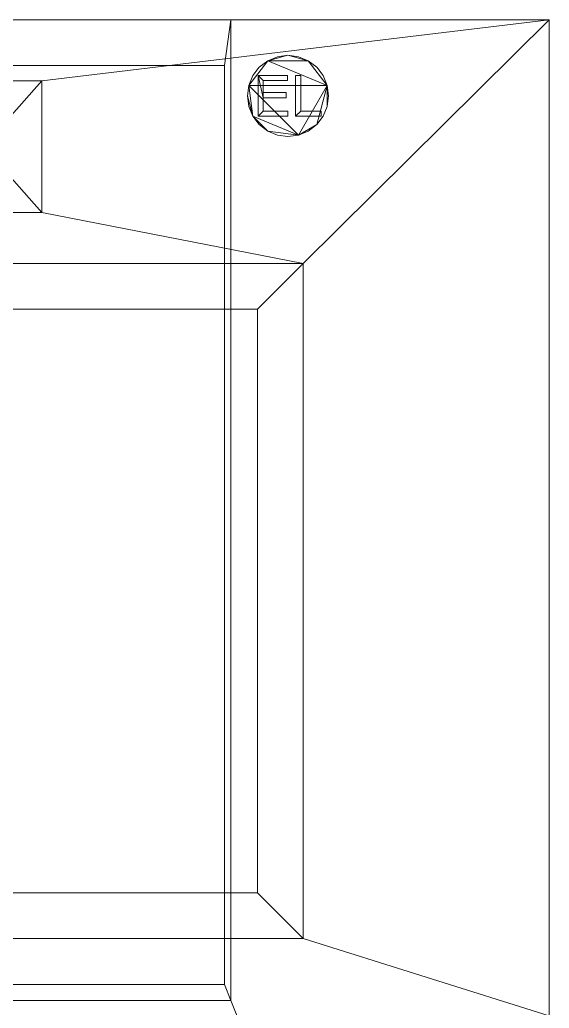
# Model space of a CAD drawing. Header units: millimetres. Extents: x -299 to 299, y -387 to 1.
# Drawn here: x 120.6 to 225, y -194.7 to 0 of the extents above; entities that cross this region are included whole.
import ezdxf

# ---------------------------------------------------------------- set-up
doc = ezdxf.new("R2010")
doc.units = ezdxf.units.MM
doc.layers.add('Q-SPCQ-____-OTLN', color=7, linetype='Continuous', lineweight=9)

# ---------------------------------------------------------------- blocks, each defined once
blk = doc.blocks.new('12533860_D_DAH1650_OBSW - 28H1650B_D_12533860_DAH1650_OBSW-352905-3D View 1')
at = {"layer": 'Q-SPCQ-____-OTLN', "color": 250, "true_color": 0x191919}
mesh = blk.add_polyface(dxfattribs=at)
corners = [(225, 0), (225, -196.23), (-225, -196.23), (-225, 0), (176.5, -48), (-176.5, -48), (-176.5, -181), (176.5, -181), (125, -12), (-125, -12), (-125, -38), (125, -38)]
mesh.append_faces([[corners[k] for k in face] for face in [(8, 0, 4, 11)]], dxfattribs={"vtx0": -1, "vtx1": -1, "vtx2": -1, "color": 250})
mesh.append_faces([[corners[k] for k in face] for face in [(1, 7, 4, 0), (0, 8, 9, 3), (5, 10, 11, 4)]], dxfattribs={"vtx0": -1, "vtx2": -1, "color": 250})
mesh.append_faces([[corners[k] for k in face] for face in [(9, 10, 5, 3)]], dxfattribs={"vtx1": -1, "vtx2": -1, "vtx3": -1, "color": 250})
mesh.append_faces([[corners[k] for k in face] for face in [(6, 7, 1, 2), (5, 6, 2, 3)]], dxfattribs={"vtx1": -1, "vtx3": -1, "color": 250})
mesh = blk.add_polyface(dxfattribs=at)
corners = [(225, 0, 420), (225, 0), (-225, 0), (-225, 0, 420), (-162.22, 0, 420), (-162.22, 0, 382.5), (162.22, 0, 382.5), (162.22, 0, 420)]
mesh.append_faces([[corners[k] for k in face] for face in [(5, 2, 3, 4)]], dxfattribs={"vtx0": -1, "color": 250})
mesh.append_faces([[corners[k] for k in face] for face in [(2, 5, 6)]], dxfattribs={"vtx0": -1, "vtx2": -1, "color": 250})
mesh.append_faces([[corners[k] for k in face] for face in [(6, 0, 1, 2)]], dxfattribs={"vtx0": -1, "vtx3": -1, "color": 250})
mesh.append_faces([[corners[k] for k in face] for face in [(7, 0, 6)]], dxfattribs={"vtx1": -1, "color": 250})
mesh = blk.add_polyface(dxfattribs=at)
corners = [(-162.22, -193.23, 382.5), (162.22, -193.23, 382.5), (162.22, 0, 382.5), (-162.22, 0, 382.5), (-160.96, -9, 382.5), (160.96, -9, 382.5), (160.96, -190.04, 382.5), (-160.96, -190.04, 382.5)]
mesh.append_faces([[corners[k] for k in face] for face in [(0, 7, 4, 3)]], dxfattribs={"vtx0": -1, "vtx2": -1, "color": 250})
mesh.append_faces([[corners[k] for k in face] for face in [(6, 7, 0, 1), (5, 6, 1, 2), (2, 3, 4, 5)]], dxfattribs={"vtx1": -1, "vtx3": -1, "color": 250})
mesh = blk.add_polyface(dxfattribs=at)
corners = [(162.22, -193.23, 382.5), (162.22, -193.23, 420), (162.22, 0, 420), (162.22, 0, 382.5)]
mesh.append_faces([[corners[k] for k in face] for face in [(3, 0, 1, 2)]], dxfattribs={"color": 250})
mesh = blk.add_polyface(dxfattribs=at)
corners = [(225, -349, 420), (225, -196.23), (225, 0), (225, 0, 420)]
mesh.append_faces([[corners[k] for k in face] for face in [(3, 0, 1, 2)]], dxfattribs={"color": 250})
mesh = blk.add_polyface(dxfattribs=at)
corners = [(225, -349, 420), (225, 0, 420), (162.22, 0, 420), (162.22, -193.23, 420), (-162.22, -193.23, 420), (-162.22, 0, 420), (-225, 0, 420), (-225, -349, 420)]
mesh.append_faces([[corners[k] for k in face] for face in [(7, 0, 3, 4)]], dxfattribs={"vtx1": -1, "vtx3": -1, "color": 250})
mesh.append_faces([[corners[k] for k in face] for face in [(1, 2, 3, 0)]], dxfattribs={"vtx2": -1, "color": 250})
mesh.append_faces([[corners[k] for k in face] for face in [(4, 5, 6, 7)]], dxfattribs={"vtx3": -1, "color": 250})
at = {"layer": 'Q-SPCQ-____-OTLN', "color": 1, "true_color": 0xff0000}
mesh = blk.add_polyface(dxfattribs=at)
corners = [(165.5, -15, 450), (165.77, -17.07, 450), (166.57, -19, 450), (167.84, -20.66, 450), (169.5, -21.93, 450), (171.43, -22.73, 450), (173.5, -23, 450), (175.57, -22.73, 450), (177.5, -21.93, 450), (179.16, -20.66, 450), (180.43, -19, 450), (181.23, -17.07, 450), (181.5, -15, 450), (181.23, -12.93, 450), (180.43, -11, 450), (179.16, -9.34, 450), (177.5, -8.07, 450), (175.57, -7.27, 450), (173.5, -7, 450), (171.43, -7.27, 450), (169.5, -8.07, 450), (167.84, -9.34, 450), (166.57, -11, 450), (165.77, -12.93, 450)]
mesh.append_faces([[corners[k] for k in face] for face in [(4, 2, 3), (13, 11, 12)]], dxfattribs={"vtx0": -1, "color": 1})
mesh.append_faces([[corners[k] for k in face] for face in [(7, 23, 2, 4), (20, 13, 16, 18), (13, 20, 23, 7)]], dxfattribs={"vtx0": -1, "vtx1": -1, "vtx2": -1, "vtx3": -1, "color": 1})
mesh.append_faces([[corners[k] for k in face] for face in [(22, 23, 20, 21), (19, 20, 18)]], dxfattribs={"vtx1": -1, "color": 1})
mesh.append_faces([[corners[k] for k in face] for face in [(5, 6, 7, 4), (0, 1, 2, 23), (16, 17, 18)]], dxfattribs={"vtx2": -1, "color": 1})
mesh.append_faces([[corners[k] for k in face] for face in [(7, 8, 9, 13), (9, 10, 11, 13)]], dxfattribs={"vtx2": -1, "vtx3": -1, "color": 1})
mesh.append_faces([[corners[k] for k in face] for face in [(13, 14, 15, 16)]], dxfattribs={"vtx3": -1, "color": 1})
mesh = blk.add_polyface(dxfattribs=at)
corners = [(165.5, -15, 420), (165.77, -12.93, 420), (166.57, -11, 420), (167.84, -9.34, 420), (169.5, -8.07, 420), (171.43, -7.27, 420), (173.5, -7, 420), (175.57, -7.27, 420), (177.5, -8.07, 420), (179.16, -9.34, 420), (180.43, -11, 420), (181.23, -12.93, 420), (181.5, -15, 420), (181.23, -17.07, 420), (180.43, -19, 420), (179.16, -20.66, 420), (177.5, -21.93, 420), (175.57, -22.73, 420), (173.5, -23, 420), (171.43, -22.73, 420), (169.5, -21.93, 420), (167.84, -20.66, 420), (166.57, -19, 420), (165.77, -17.07, 420)]
mesh.append_faces([[corners[k] for k in face] for face in [(15, 11, 13, 14)]], dxfattribs={"vtx0": -1, "vtx1": -1, "color": 1})
mesh.append_faces([[corners[k] for k in face] for face in [(4, 8, 11, 1), (17, 1, 11, 15)]], dxfattribs={"vtx0": -1, "vtx1": -1, "vtx2": -1, "vtx3": -1, "color": 1})
mesh.append_faces([[corners[k] for k in face] for face in [(22, 0, 1, 17)]], dxfattribs={"vtx0": -1, "vtx2": -1, "vtx3": -1, "color": 1})
mesh.append_faces([[corners[k] for k in face] for face in [(23, 0, 22), (19, 20, 17, 18)]], dxfattribs={"vtx1": -1, "color": 1})
mesh.append_faces([[corners[k] for k in face] for face in [(9, 10, 11, 8), (2, 3, 4, 1), (4, 5, 6), (15, 16, 17), (11, 12, 13)]], dxfattribs={"vtx2": -1, "color": 1})
mesh.append_faces([[corners[k] for k in face] for face in [(6, 7, 8, 4), (20, 21, 22, 17)]], dxfattribs={"vtx2": -1, "vtx3": -1, "color": 1})
mesh = blk.add_polyface(dxfattribs=at)
corners = [(165.5, -15, 450), (165.77, -12.93, 450), (166.57, -11, 450), (167.84, -9.34, 450), (169.5, -8.07, 450), (171.43, -7.27, 450), (173.5, -7, 450), (175.57, -7.27, 450), (177.5, -8.07, 450), (179.16, -9.34, 450), (180.43, -11, 450), (181.23, -12.93, 450), (181.5, -15, 450), (181.5, -15, 420), (181.23, -12.93, 420), (180.43, -11, 420), (179.16, -9.34, 420), (177.5, -8.07, 420), (175.57, -7.27, 420), (173.5, -7, 420), (171.43, -7.27, 420), (169.5, -8.07, 420), (167.84, -9.34, 420), (166.57, -11, 420), (165.77, -12.93, 420), (165.5, -15, 420)]
mesh.append_faces([[corners[k] for k in face] for face in [(13, 14, 11, 12), (0, 1, 24, 25)]], dxfattribs={"vtx1": -1, "color": 1})
mesh.append_faces([[corners[k] for k in face] for face in [(14, 15, 10, 11), (16, 17, 8, 9), (15, 16, 9, 10), (17, 18, 7, 8), (6, 7, 18, 19), (19, 20, 5, 6), (20, 21, 4, 5), (22, 23, 2, 3), (21, 22, 3, 4), (23, 24, 1, 2)]], dxfattribs={"vtx1": -1, "vtx3": -1, "color": 1})
at = {"layer": 'Q-SPCQ-____-OTLN', "color": 250, "true_color": 0x191919}
mesh = blk.add_polyface(dxfattribs=at)
corners = [(-160.96, -9, 332), (160.96, -9, 332), (160.96, -9, 382.5), (-160.96, -9, 382.5)]
mesh.append_faces([[corners[k] for k in face] for face in [(1, 2, 3, 0)]], dxfattribs={"color": 250})
mesh = blk.add_polyface(dxfattribs=at)
corners = [(160.96, -9, 332), (-160.96, -9, 332), (-160.96, -190.04, 332), (160.96, -190.04, 332)]
mesh.append_faces([[corners[k] for k in face] for face in [(0, 1, 2, 3)]], dxfattribs={"color": 250})
mesh = blk.add_polyface(dxfattribs=at)
corners = [(160.96, -9, 332), (160.96, -190.04, 332), (160.96, -190.04, 382.5), (160.96, -9, 382.5)]
mesh.append_faces([[corners[k] for k in face] for face in [(2, 3, 0, 1)]], dxfattribs={"color": 250})
at = {"layer": 'Q-SPCQ-____-OTLN', "color": 1, "true_color": 0xff0000}
mesh = blk.add_polyface(dxfattribs=at)
corners = [(167.6, -19, 450), (167.6, -10.96, 450), (173.37, -10.96, 450), (173.37, -11.97, 450), (168.6, -11.97, 450), (168.6, -14.35, 450), (173.12, -14.35, 450), (173.12, -15.36, 450), (168.6, -15.36, 450), (168.6, -18, 450), (173.5, -18, 450), (173.5, -19, 450)]
mesh.append_faces([[corners[k] for k in face] for face in [(1, 4, 5, 8)]], dxfattribs={"vtx0": -1, "vtx2": -1, "vtx3": -1, "color": 1})
mesh.append_faces([[corners[k] for k in face] for face in [(8, 9, 0, 1)]], dxfattribs={"vtx1": -1, "vtx3": -1, "color": 1})
mesh.append_faces([[corners[k] for k in face] for face in [(2, 3, 4, 1), (6, 7, 8, 5)]], dxfattribs={"vtx2": -1, "color": 1})
mesh.append_faces([[corners[k] for k in face] for face in [(9, 10, 11, 0)]], dxfattribs={"vtx3": -1, "color": 1})
mesh = blk.add_polyface(dxfattribs=at)
corners = [(167.6, -19, 451), (173.5, -19, 451), (173.5, -18, 451), (168.6, -18, 451), (168.6, -15.36, 451), (173.12, -15.36, 451), (173.12, -14.35, 451), (168.6, -14.35, 451), (168.6, -11.97, 451), (173.37, -11.97, 451), (173.37, -10.96, 451), (167.6, -10.96, 451)]
mesh.append_faces([[corners[k] for k in face] for face in [(3, 0, 1, 2)]], dxfattribs={"vtx0": -1, "color": 1})
mesh.append_faces([[corners[k] for k in face] for face in [(0, 3, 4, 11)]], dxfattribs={"vtx0": -1, "vtx2": -1, "color": 1})
mesh.append_faces([[corners[k] for k in face] for face in [(10, 11, 8, 9), (6, 7, 4, 5)]], dxfattribs={"vtx1": -1, "color": 1})
mesh.append_faces([[corners[k] for k in face] for face in [(7, 8, 11, 4)]], dxfattribs={"vtx1": -1, "vtx2": -1, "vtx3": -1, "color": 1})
mesh = blk.add_polyface(dxfattribs=at)
corners = [(167.6, -10.96, 451), (173.37, -10.96, 451), (173.37, -10.96, 450), (167.6, -10.96, 450)]
mesh.append_faces([[corners[k] for k in face] for face in [(0, 1, 2, 3)]], dxfattribs={"color": 1})
mesh = blk.add_polyface(dxfattribs=at)
corners = [(167.6, -19, 451), (167.6, -10.96, 451), (167.6, -10.96, 450), (167.6, -19, 450)]
mesh.append_faces([[corners[k] for k in face] for face in [(3, 0, 1, 2)]], dxfattribs={"color": 1})
mesh = blk.add_polyface(dxfattribs=at)
corners = [(175.01, -19, 450), (175.01, -10.96, 450), (176.01, -10.96, 450), (176.01, -18, 450), (180.03, -18, 450), (180.03, -19, 450)]
mesh.append_faces([[corners[k] for k in face] for face in [(1, 2, 3, 0)]], dxfattribs={"vtx2": -1, "color": 1})
mesh.append_faces([[corners[k] for k in face] for face in [(3, 4, 5, 0)]], dxfattribs={"vtx3": -1, "color": 1})
mesh = blk.add_polyface(dxfattribs=at)
corners = [(175.01, -19, 451), (180.03, -19, 451), (180.03, -18, 451), (176.01, -18, 451), (176.01, -10.96, 451), (175.01, -10.96, 451)]
mesh.append_faces([[corners[k] for k in face] for face in [(1, 2, 3, 0)]], dxfattribs={"vtx2": -1, "color": 1})
mesh.append_faces([[corners[k] for k in face] for face in [(3, 4, 5, 0)]], dxfattribs={"vtx3": -1, "color": 1})
mesh = blk.add_polyface(dxfattribs=at)
corners = [(175.01, -19, 451), (175.01, -10.96, 451), (175.01, -10.96, 450), (175.01, -19, 450)]
mesh.append_faces([[corners[k] for k in face] for face in [(3, 0, 1, 2)]], dxfattribs={"color": 1})
mesh = blk.add_polyface(dxfattribs=at)
corners = [(176.01, -10.96, 451), (176.01, -18, 451), (176.01, -18, 450), (176.01, -10.96, 450)]
mesh.append_faces([[corners[k] for k in face] for face in [(3, 0, 1, 2)]], dxfattribs={"color": 1})
at = {"layer": 'Q-SPCQ-____-OTLN', "color": 250, "true_color": 0x191919}
mesh = blk.add_polyface(dxfattribs=at)
corners = [(125, -12, 11), (-125, -12, 11), (-125, -12), (125, -12)]
mesh.append_faces([[corners[k] for k in face] for face in [(3, 0, 1, 2)]], dxfattribs={"color": 250})
mesh = blk.add_polyface(dxfattribs=at)
corners = [(125, -12, 11), (125, -38, 11), (-125, -38, 11), (-125, -12, 11)]
mesh.append_faces([[corners[k] for k in face] for face in [(0, 1, 2, 3)]], dxfattribs={"color": 250})
at = {"layer": 'Q-SPCQ-____-OTLN', "color": 8, "true_color": 0x7c7d7b}
mesh = blk.add_polyface(dxfattribs=at)
corners = [(125, -12), (125, -38), (-125, -38), (-125, -12), (-119, -31.2), (119, -31.2), (119, -18.8), (-119, -18.8)]
mesh.append_faces([[corners[k] for k in face] for face in [(3, 7, 4, 2), (7, 3, 0, 6)]], dxfattribs={"vtx0": -1, "vtx2": -1, "color": 8})
mesh.append_faces([[corners[k] for k in face] for face in [(1, 2, 4, 5), (5, 6, 0, 1)]], dxfattribs={"vtx1": -1, "vtx3": -1, "color": 8})
mesh = blk.add_polyface(dxfattribs=at)
corners = [(125, -12, 11), (-125, -12, 11), (-125, -38, 11), (125, -38, 11), (-119, -31.2, 11), (-119, -18.8, 11), (119, -18.8, 11), (119, -31.2, 11)]
mesh.append_faces([[corners[k] for k in face] for face in [(0, 6, 7, 3), (6, 0, 1, 5)]], dxfattribs={"vtx0": -1, "vtx2": -1, "color": 8})
mesh.append_faces([[corners[k] for k in face] for face in [(2, 3, 7, 4), (4, 5, 1, 2)]], dxfattribs={"vtx1": -1, "vtx3": -1, "color": 8})
mesh = blk.add_polyface(dxfattribs=at)
corners = [(-125, -12, 11), (125, -12, 11), (125, -12), (-125, -12)]
mesh.append_faces([[corners[k] for k in face] for face in [(0, 1, 2, 3)]], dxfattribs={"color": 8})
at = {"layer": 'Q-SPCQ-____-OTLN', "color": 250, "true_color": 0x191919}
mesh = blk.add_polyface(dxfattribs=at)
corners = [(125, -38, 11), (125, -12, 11), (125, -12), (125, -38)]
mesh.append_faces([[corners[k] for k in face] for face in [(3, 0, 1, 2)]], dxfattribs={"color": 250})
at = {"layer": 'Q-SPCQ-____-OTLN', "color": 8, "true_color": 0x7c7d7b}
mesh = blk.add_polyface(dxfattribs=at)
corners = [(125, -12, 11), (125, -38, 11), (125, -38), (125, -12)]
mesh.append_faces([[corners[k] for k in face] for face in [(0, 1, 2, 3)]], dxfattribs={"color": 8})
at = {"layer": 'Q-SPCQ-____-OTLN', "color": 1, "true_color": 0xff0000}
mesh = blk.add_polyface(dxfattribs=at)
corners = [(168.6, -11.97, 451), (168.6, -14.35, 451), (168.6, -14.35, 450), (168.6, -11.97, 450)]
mesh.append_faces([[corners[k] for k in face] for face in [(0, 1, 2, 3)]], dxfattribs={"color": 1})
mesh = blk.add_polyface(dxfattribs=at)
corners = [(173.37, -11.97, 451), (168.6, -11.97, 451), (168.6, -11.97, 450), (173.37, -11.97, 450)]
mesh.append_faces([[corners[k] for k in face] for face in [(0, 1, 2, 3)]], dxfattribs={"color": 1})
mesh = blk.add_polyface(dxfattribs=at)
corners = [(181.5, -15, 450), (181.23, -17.07, 450), (180.43, -19, 450), (179.16, -20.66, 450), (177.5, -21.93, 450), (175.57, -22.73, 450), (173.5, -23, 450), (171.43, -22.73, 450), (169.5, -21.93, 450), (167.84, -20.66, 450), (166.57, -19, 450), (165.77, -17.07, 450), (165.5, -15, 450), (165.5, -15, 420), (165.77, -17.07, 420), (166.57, -19, 420), (167.84, -20.66, 420), (169.5, -21.93, 420), (171.43, -22.73, 420), (173.5, -23, 420), (175.57, -22.73, 420), (177.5, -21.93, 420), (179.16, -20.66, 420), (180.43, -19, 420), (181.23, -17.07, 420), (181.5, -15, 420)]
mesh.append_faces([[corners[k] for k in face] for face in [(13, 14, 11, 12), (0, 1, 24, 25)]], dxfattribs={"vtx1": -1, "color": 1})
mesh.append_faces([[corners[k] for k in face] for face in [(14, 15, 10, 11), (16, 17, 8, 9), (15, 16, 9, 10), (17, 18, 7, 8), (6, 7, 18, 19), (19, 20, 5, 6), (20, 21, 4, 5), (22, 23, 2, 3), (21, 22, 3, 4), (23, 24, 1, 2)]], dxfattribs={"vtx1": -1, "vtx3": -1, "color": 1})
mesh = blk.add_polyface(dxfattribs=at)
corners = [(168.6, -14.35, 451), (173.12, -14.35, 451), (173.12, -14.35, 450), (168.6, -14.35, 450)]
mesh.append_faces([[corners[k] for k in face] for face in [(0, 1, 2, 3)]], dxfattribs={"color": 1})
mesh = blk.add_polyface(dxfattribs=at)
corners = [(168.6, -15.36, 451), (168.6, -18, 451), (168.6, -18, 450), (168.6, -15.36, 450)]
mesh.append_faces([[corners[k] for k in face] for face in [(0, 1, 2, 3)]], dxfattribs={"color": 1})
mesh = blk.add_polyface(dxfattribs=at)
corners = [(173.12, -15.36, 451), (168.6, -15.36, 451), (168.6, -15.36, 450), (173.12, -15.36, 450)]
mesh.append_faces([[corners[k] for k in face] for face in [(0, 1, 2, 3)]], dxfattribs={"color": 1})
mesh = blk.add_polyface(dxfattribs=at)
corners = [(173.5, -19, 451), (167.6, -19, 451), (167.6, -19, 450), (173.5, -19, 450)]
mesh.append_faces([[corners[k] for k in face] for face in [(0, 1, 2, 3)]], dxfattribs={"color": 1})
mesh = blk.add_polyface(dxfattribs=at)
corners = [(168.6, -18, 451), (173.5, -18, 451), (173.5, -18, 450), (168.6, -18, 450)]
mesh.append_faces([[corners[k] for k in face] for face in [(0, 1, 2, 3)]], dxfattribs={"color": 1})
mesh = blk.add_polyface(dxfattribs=at)
corners = [(180.03, -19, 451), (175.01, -19, 451), (175.01, -19, 450), (180.03, -19, 450)]
mesh.append_faces([[corners[k] for k in face] for face in [(0, 1, 2, 3)]], dxfattribs={"color": 1})
mesh = blk.add_polyface(dxfattribs=at)
corners = [(176.01, -18, 451), (180.03, -18, 451), (180.03, -18, 450), (176.01, -18, 450)]
mesh.append_faces([[corners[k] for k in face] for face in [(0, 1, 2, 3)]], dxfattribs={"color": 1})
at = {"layer": 'Q-SPCQ-____-OTLN', "color": 250, "true_color": 0x191919}
mesh = blk.add_polyface(dxfattribs=at)
corners = [(-125, -38, 11), (125, -38, 11), (125, -38), (-125, -38)]
mesh.append_faces([[corners[k] for k in face] for face in [(3, 0, 1, 2)]], dxfattribs={"color": 250})
at = {"layer": 'Q-SPCQ-____-OTLN', "color": 8, "true_color": 0x7c7d7b}
mesh = blk.add_polyface(dxfattribs=at)
corners = [(125, -38, 11), (-125, -38, 11), (-125, -38), (125, -38)]
mesh.append_faces([[corners[k] for k in face] for face in [(0, 1, 2, 3)]], dxfattribs={"color": 8})
at = {"layer": 'Q-SPCQ-____-OTLN', "color": 250, "true_color": 0x191919}
mesh = blk.add_polyface(dxfattribs=at)
corners = [(176.5, -48, 11), (-176.5, -48, 11), (-176.5, -48), (176.5, -48)]
mesh.append_faces([[corners[k] for k in face] for face in [(0, 1, 2, 3)]], dxfattribs={"color": 250})
mesh = blk.add_polyface(dxfattribs=at)
corners = [(176.5, -48, 11), (176.5, -181, 11), (-176.5, -181, 11), (-176.5, -48, 11)]
mesh.append_faces([[corners[k] for k in face] for face in [(3, 0, 1, 2)]], dxfattribs={"color": 250})
at = {"layer": 'Q-SPCQ-____-OTLN', "color": 8, "true_color": 0x7c7d7b}
mesh = blk.add_polyface(dxfattribs=at)
corners = [(176.5, -48), (176.5, -181), (-176.5, -181), (-176.5, -48), (167.5, -57), (-167.5, -57), (-167.5, -172), (167.5, -172)]
mesh.append_faces([[corners[k] for k in face] for face in [(3, 5, 6, 2), (2, 6, 7, 1)]], dxfattribs={"vtx0": -1, "vtx2": -1, "color": 8})
mesh.append_faces([[corners[k] for k in face] for face in [(4, 5, 3, 0), (7, 4, 0, 1)]], dxfattribs={"vtx1": -1, "vtx3": -1, "color": 8})
mesh = blk.add_polyface(dxfattribs=at)
corners = [(176.5, -48, 11), (-176.5, -48, 11), (-176.5, -181, 11), (176.5, -181, 11), (167.5, -57, 11), (167.5, -172, 11), (-167.5, -172, 11), (-167.5, -57, 11)]
mesh.append_faces([[corners[k] for k in face] for face in [(0, 4, 5, 3), (3, 5, 6, 2)]], dxfattribs={"vtx0": -1, "vtx2": -1, "color": 8})
mesh.append_faces([[corners[k] for k in face] for face in [(7, 4, 0, 1), (6, 7, 1, 2)]], dxfattribs={"vtx1": -1, "vtx3": -1, "color": 8})
mesh = blk.add_polyface(dxfattribs=at)
corners = [(-176.5, -48, 11), (176.5, -48, 11), (176.5, -48), (-176.5, -48)]
mesh.append_faces([[corners[k] for k in face] for face in [(3, 0, 1, 2)]], dxfattribs={"color": 8})
at = {"layer": 'Q-SPCQ-____-OTLN', "color": 250, "true_color": 0x191919}
mesh = blk.add_polyface(dxfattribs=at)
corners = [(176.5, -181, 11), (176.5, -48, 11), (176.5, -48), (176.5, -181)]
mesh.append_faces([[corners[k] for k in face] for face in [(3, 0, 1, 2)]], dxfattribs={"color": 250})
at = {"layer": 'Q-SPCQ-____-OTLN', "color": 8, "true_color": 0x7c7d7b}
mesh = blk.add_polyface(dxfattribs=at)
corners = [(176.5, -48, 11), (176.5, -181, 11), (176.5, -181), (176.5, -48)]
mesh.append_faces([[corners[k] for k in face] for face in [(0, 1, 2, 3)]], dxfattribs={"color": 8})
mesh = blk.add_polyface(dxfattribs=at)
corners = [(167.5, -57, 11), (-167.5, -57, 11), (-167.5, -57), (167.5, -57)]
mesh.append_faces([[corners[k] for k in face] for face in [(3, 0, 1, 2)]], dxfattribs={"color": 8})
at = {"layer": 'Q-SPCQ-____-OTLN', "color": 8, "true_color": 0x787878}
mesh = blk.add_polyface(dxfattribs=at)
corners = [(167.5, -57, 11), (-167.5, -57, 11), (-167.5, -172, 11), (167.5, -172, 11)]
mesh.append_faces([[corners[k] for k in face] for face in [(2, 3, 0, 1)]], dxfattribs={"color": 8})
mesh = blk.add_polyface(dxfattribs=at)
corners = [(167.5, -57, 1), (167.5, -172, 1), (-167.5, -172, 1), (-167.5, -57, 1)]
mesh.append_faces([[corners[k] for k in face] for face in [(2, 3, 0, 1)]], dxfattribs={"color": 8})
mesh = blk.add_polyface(dxfattribs=at)
corners = [(-167.5, -57, 11), (167.5, -57, 11), (167.5, -57, 1), (-167.5, -57, 1)]
mesh.append_faces([[corners[k] for k in face] for face in [(0, 1, 2, 3)]], dxfattribs={"color": 8})
at = {"layer": 'Q-SPCQ-____-OTLN', "color": 8, "true_color": 0x7c7d7b}
mesh = blk.add_polyface(dxfattribs=at)
corners = [(167.5, -172, 11), (167.5, -57, 11), (167.5, -57), (167.5, -172)]
mesh.append_faces([[corners[k] for k in face] for face in [(0, 1, 2, 3)]], dxfattribs={"color": 8})
at = {"layer": 'Q-SPCQ-____-OTLN', "color": 8, "true_color": 0x787878}
mesh = blk.add_polyface(dxfattribs=at)
corners = [(167.5, -57, 11), (167.5, -172, 11), (167.5, -172, 1), (167.5, -57, 1)]
mesh.append_faces([[corners[k] for k in face] for face in [(0, 1, 2, 3)]], dxfattribs={"color": 8})
at = {"layer": 'Q-SPCQ-____-OTLN', "color": 8, "true_color": 0x7c7d7b}
mesh = blk.add_polyface(dxfattribs=at)
corners = [(-167.5, -172, 11), (167.5, -172, 11), (167.5, -172), (-167.5, -172)]
mesh.append_faces([[corners[k] for k in face] for face in [(3, 0, 1, 2)]], dxfattribs={"color": 8})
at = {"layer": 'Q-SPCQ-____-OTLN', "color": 8, "true_color": 0x787878}
mesh = blk.add_polyface(dxfattribs=at)
corners = [(167.5, -172, 11), (-167.5, -172, 11), (-167.5, -172, 1), (167.5, -172, 1)]
mesh.append_faces([[corners[k] for k in face] for face in [(3, 0, 1, 2)]], dxfattribs={"color": 8})
at = {"layer": 'Q-SPCQ-____-OTLN', "color": 250, "true_color": 0x191919}
mesh = blk.add_polyface(dxfattribs=at)
corners = [(-176.5, -181, 11), (176.5, -181, 11), (176.5, -181), (-176.5, -181)]
mesh.append_faces([[corners[k] for k in face] for face in [(0, 1, 2, 3)]], dxfattribs={"color": 250})
at = {"layer": 'Q-SPCQ-____-OTLN', "color": 8, "true_color": 0x7c7d7b}
mesh = blk.add_polyface(dxfattribs=at)
corners = [(176.5, -181, 11), (-176.5, -181, 11), (-176.5, -181), (176.5, -181)]
mesh.append_faces([[corners[k] for k in face] for face in [(3, 0, 1, 2)]], dxfattribs={"color": 8})
at = {"layer": 'Q-SPCQ-____-OTLN', "color": 250, "true_color": 0x191919}
mesh = blk.add_polyface(dxfattribs=at)
corners = [(160.96, -190.04, 332), (-160.96, -190.04, 332), (-160.96, -190.04, 382.5), (160.96, -190.04, 382.5)]
mesh.append_faces([[corners[k] for k in face] for face in [(1, 2, 3, 0)]], dxfattribs={"color": 250})
mesh = blk.add_polyface(dxfattribs=at)
corners = [(162.22, -193.23, 420), (162.22, -193.23, 382.5), (-162.22, -193.23, 382.5), (-162.22, -193.23, 420)]
mesh.append_faces([[corners[k] for k in face] for face in [(2, 3, 0, 1)]], dxfattribs={"color": 250})

msp = doc.modelspace()

# ---------------------------------------------------------------- block references
at = {"layer": 'Q-SPCQ-____-OTLN', "color": 1, "true_color": 0xff0000}
msp.add_blockref('12533860_D_DAH1650_OBSW - 28H1650B_D_12533860_DAH1650_OBSW-352905-3D View 1', (0, 0), dxfattribs=at)

doc.saveas('drawing.dxf')
